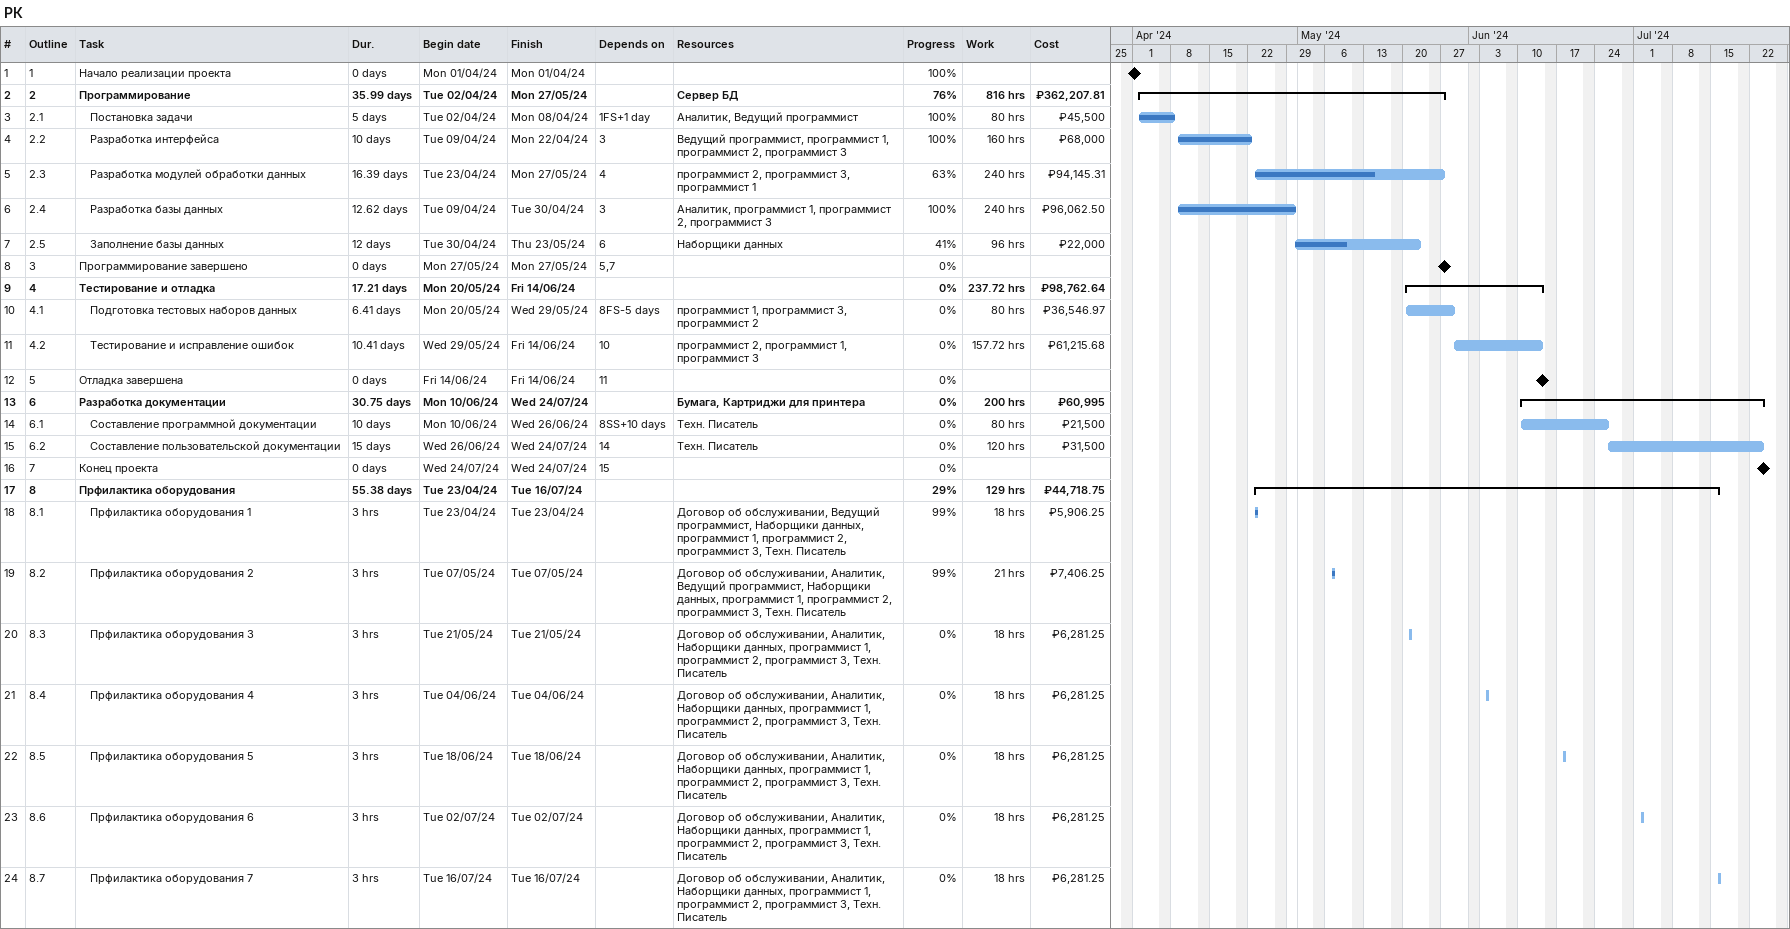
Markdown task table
РК

| ID | WBS | Task | Duration | Start | Finish | Predecessors | Resources | % complete | Work (h) | Cost (₽) |
|---|---|---|---|---|---|---|---|---|---|---|
| 1 | 1 | Начало реализации проекта | 0d | 2024-04-01 | 2024-04-01 |  |  | 100 |  |  |
| 2 | 2 | **Программирование** | 35.99d | 2024-04-02 | 2024-05-27 |  | Сервер БД | 76 | 816 | 362207.81 |
| 3 | 2.1 | Постановка задачи | 5d | 2024-04-02 | 2024-04-08 | 1FS+1d | Аналитик, Ведущий программист | 100 | 80 | 45500 |
| 4 | 2.2 | Разработка интерфейса | 10d | 2024-04-09 | 2024-04-22 | 3 | Ведущий программист, программист 1, программист 2, программист 3 | 100 | 160 | 68000 |
| 5 | 2.3 | Разработка модулей обработки данных | 16.39d | 2024-04-23 | 2024-05-27 | 4 | программист 2, программист 3, программист 1 | 63 | 240 | 94145.31 |
| 6 | 2.4 | Разработка базы данных | 12.62d | 2024-04-09 | 2024-04-30 | 3 | Аналитик, программист 1, программист 2, программист 3 | 100 | 240 | 96062.50 |
| 7 | 2.5 | Заполнение базы данных | 12d | 2024-04-30 | 2024-05-23 | 6 | Наборщики данных | 41 | 96 | 22000 |
| 8 | 3 | Программирование завершено | 0d | 2024-05-27 | 2024-05-27 | 5, 7 |  | 0 |  |  |
| 9 | 4 | **Тестирование и отладка** | 17.21d | 2024-05-20 | 2024-06-14 |  |  | 0 | 237.72 | 98762.64 |
| 10 | 4.1 | Подготовка тестовых наборов данных | 6.41d | 2024-05-20 | 2024-05-29 | 8FS-5d | программист 1, программист 3, программист 2 | 0 | 80 | 36546.97 |
| 11 | 4.2 | Тестирование и исправление ошибок | 10.41d | 2024-05-29 | 2024-06-14 | 10 | программист 2, программист 1, программист 3 | 0 | 157.72 | 61215.68 |
| 12 | 5 | Отладка завершена | 0d | 2024-06-14 | 2024-06-14 | 11 |  | 0 |  |  |
| 13 | 6 | **Разработка документации** | 30.75d | 2024-06-10 | 2024-07-24 |  | Бумага, Картриджи для принтера | 0 | 200 | 60995 |
| 14 | 6.1 | Составление программной документации | 10d | 2024-06-10 | 2024-06-26 | 8SS+10d | Техн. Писатель | 0 | 80 | 21500 |
| 15 | 6.2 | Составление пользовательской документации | 15d | 2024-06-26 | 2024-07-24 | 14 | Техн. Писатель | 0 | 120 | 31500 |
| 16 | 7 | Конец проекта | 0d | 2024-07-24 | 2024-07-24 | 15 |  | 0 |  |  |
| 17 | 8 | **Прфилактика оборудования** | 55.38d | 2024-04-23 | 2024-07-16 |  |  | 29 | 129 | 44718.75 |
| 18 | 8.1 | Прфилактика оборудования 1 | 3h | 2024-04-23 | 2024-04-23 |  | Договор об обслуживании, Ведущий программист, Наборщики данных, программист 1, программист 2, программист 3, Техн. Писатель | 99 | 18 | 5906.25 |
| 19 | 8.2 | Прфилактика оборудования 2 | 3h | 2024-05-07 | 2024-05-07 |  | Договор об обслуживании, Аналитик, Ведущий программист, Наборщики данных, программист 1, программист 2, программист 3, Техн. Писатель | 99 | 21 | 7406.25 |
| 20 | 8.3 | Прфилактика оборудования 3 | 3h | 2024-05-21 | 2024-05-21 |  | Договор об обслуживании, Аналитик, Наборщики данных, программист 1, программист 2, программист 3, Техн. Писатель | 0 | 18 | 6281.25 |
| 21 | 8.4 | Прфилактика оборудования 4 | 3h | 2024-06-04 | 2024-06-04 |  | Договор об обслуживании, Аналитик, Наборщики данных, программист 1, программист 2, программист 3, Техн. Писатель | 0 | 18 | 6281.25 |
| 22 | 8.5 | Прфилактика оборудования 5 | 3h | 2024-06-18 | 2024-06-18 |  | Договор об обслуживании, Аналитик, Наборщики данных, программист 1, программист 2, программист 3, Техн. Писатель | 0 | 18 | 6281.25 |
| 23 | 8.6 | Прфилактика оборудования 6 | 3h | 2024-07-02 | 2024-07-02 |  | Договор об обслуживании, Аналитик, Наборщики данных, программист 1, программист 2, программист 3, Техн. Писатель | 0 | 18 | 6281.25 |
| 24 | 8.7 | Прфилактика оборудования 7 | 3h | 2024-07-16 | 2024-07-16 |  | Договор об обслуживании, Аналитик, Наборщики данных, программист 1, программист 2, программист 3, Техн. Писатель | 0 | 18 | 6281.25 |
